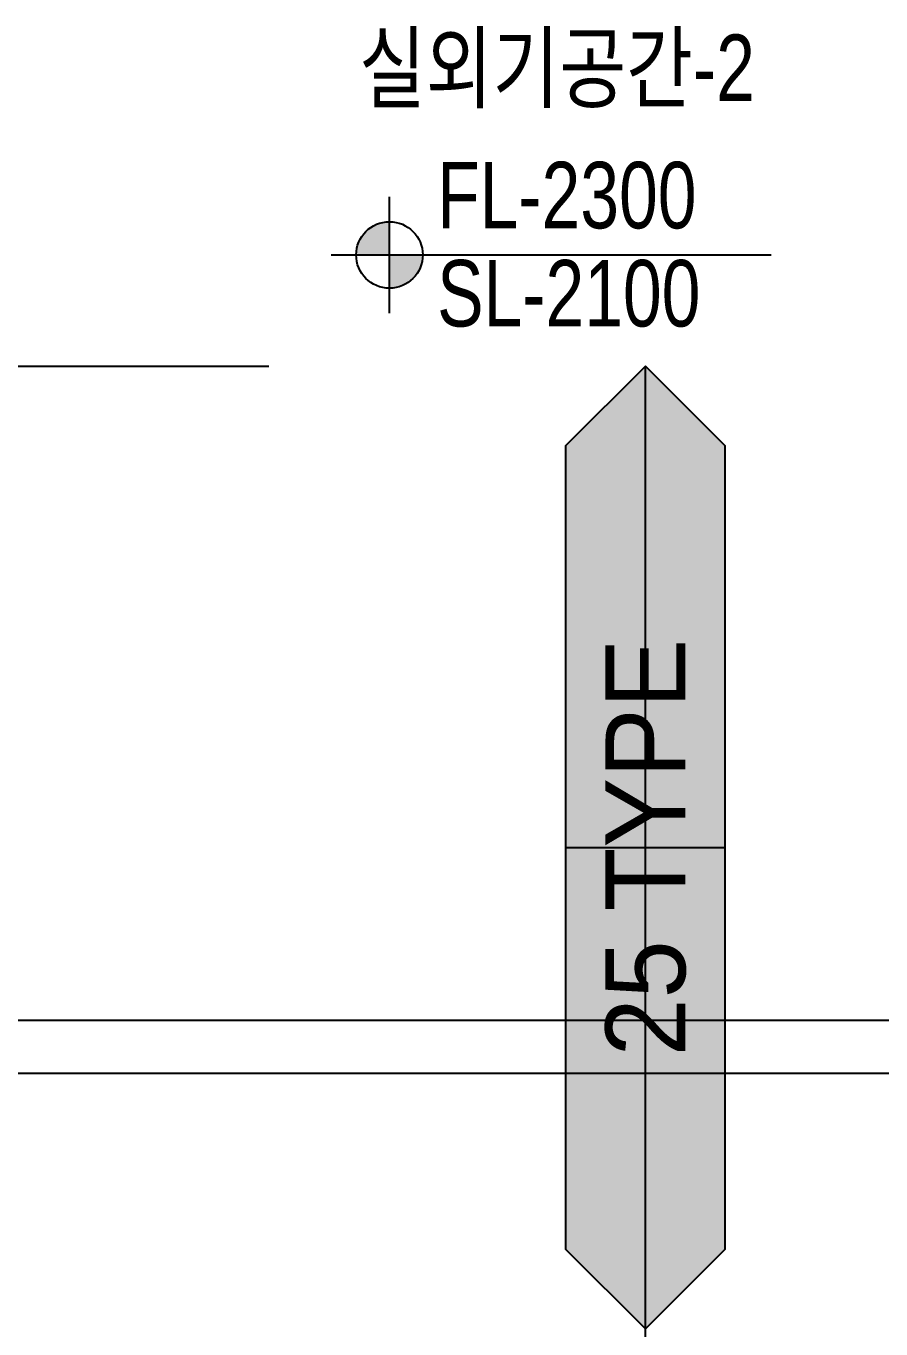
# Model space of a CAD drawing. Header units: millimetres. Extents: x 0 to 1390178, y 0 to 110113.
# Drawn here: x 710000 to 713212, y 22621 to 27520 of the extents above; entities that cross this region are included whole.
import ezdxf
from ezdxf.enums import TextEntityAlignment as Align
from ezdxf.xclip import XClip

# ---------------------------------------------------------------- set-up
doc = ezdxf.new("R2010")
doc.units = ezdxf.units.MM
doc.header["$LTSCALE"] = 100
doc.header["$XCLIPFRAME"] = 0
doc.linetypes.add('X - 평면도$0$CEN', pattern=[62, 60, -1, 0, -1])
for name, color, linetype in [('AA-XXXX-253', 253, 'Continuous'), ('AA-XXXX-TEXT', 3, 'Continuous'), ('SYM', 7, 'Continuous'), ('TEX', 7, 'Continuous'), ('X - 평면도$0$AA-EL-PCN8', 8, 'Continuous'), ('X - 평면도$0$AA-XXXX-CNTL', 1, 'X - 평면도$0$CEN')]:
    doc.layers.add(name, color=color, linetype=linetype)
doc.layers.add('DEFPOINT', color=163, linetype='Continuous', plot=False)
doc.styles.add('HAUD01', font='Dotum.ttf')

# ---------------------------------------------------------------- blocks, each defined once
blk = doc.blocks.new('20220111_기준층 세대명')
at = {"layer": 'AA-XXXX-253'}
blk.add_hatch(color=256, dxfattribs=at).paths.add_polyline_path([(-22912.2, 8630.9), (-23212.2, 8930.9), (-23512.2, 8630.9), (-23512.2, 5610.9), (-23212.2, 5310.9), (-22912.2, 5610.9)])
blk.add_lwpolyline([(-23212.2, 8930.9), (-23512.2, 8630.9), (-23512.2, 5610.9), (-23212.2, 5310.9), (-22912.2, 5610.9), (-22912.2, 8630.9)], close=True)
at = {"layer": 'DEFPOINT'}
for p, q in [((-23212.2, 3535.9), (-23212.2, 8930.9)), ((-23512.2, 7120.9), (-22912.2, 7120.9))]:
    blk.add_line(p, q, dxfattribs=at)
at = {"layer": 'TEX', "style": 'HAUD01'}
blk.add_text('25 TYPE', height=300, rotation=90, dxfattribs=at).set_placement((-23212.2, 7120.9), align=Align.MIDDLE_CENTER)
blk = doc.blocks.new('X - 평면도', base_point=(-475.4, -286.7))
at = {"layer": 'X - 평면도$0$AA-EL-PCN8'}
for p, q in [((1070017.1, 39673.1), (1064952, 39673.1)), ((1070017.1, 39473.1), (1064952, 39473.1))]:
    blk.add_line(p, q, dxfattribs=at)
at = {"layer": 'X - 평면도$0$AA-XXXX-CNTL'}
blk.add_line((1056712, 42133.6), (1066162.2, 42133.6), dxfattribs=at)
blk = doc.blocks.new('$0$C1E7A367F')
at = {"layer": 'SYM'}
h = blk.add_hatch(color=256, dxfattribs=at)
h.paths.add_polyline_path([(-800, 0), (0, 0), (0, 800, 0.414214)])
h.paths.add_polyline_path([(0, 0), (0, -800, 0.414214), (800, 0)])
for p, q in [((0, -1400), (0, 1400)), ((-1400, 0), (9181, 0))]:
    blk.add_line(p, q, dxfattribs=at)
blk.add_circle((0, 0), 800, dxfattribs=at)

msp = doc.modelspace()

# ---------------------------------------------------------------- block references
ref = msp.add_blockref('X - 평면도', (-355725.3, -16179.1))
XClip(ref).set_block_clipping_path([(1027249.9161542748, 15892.4151621381), (1111249.9161542747, 75292.4151621381)])

# ---------------------------------------------------------------- next in the draw order: block references
msp.add_blockref('20220111_기준층 세대명', (735539.4, 17309.8))
at = {"layer": 'SYM', "xscale": 0.1562499997671694, "yscale": 0.1562499997671694, "zscale": 0.1562499997671694}
msp.add_blockref('$0$C1E7A367F', (711365.5, 26659), dxfattribs=at)

# ---------------------------------------------------------------- next in the draw order: texts
at = {"layer": 'AA-XXXX-TEXT', "style": 'HAUD01', "width": 0.8}
msp.add_text('실외기공간-2', height=250, dxfattribs=at).set_placement((711994.9, 27362.6), align=Align.MIDDLE_CENTER)
for s, p in [('FL-2300', (711544.7, 26684)), ('SL-2100', (711544.7, 26315))]:
    msp.add_text(s, height=250, dxfattribs=at).set_placement(p, align=Align.BOTTOM_LEFT)

doc.saveas('drawing.dxf')
